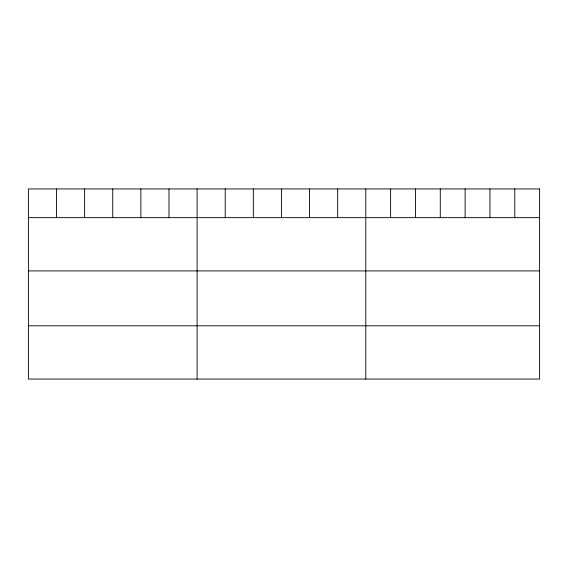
<?xml version="1.0" encoding="UTF-8"?>
<svg xmlns="http://www.w3.org/2000/svg" width="568" height="568" viewBox="0 0 568 568"><rect width="100%" height="100%" fill="white"/><g stroke="black" fill="none" stroke-linecap="round" stroke-linejoin="round"><path stroke-width="0.85" d="M28.4 217.65L539.6 217.65M28.4 270.915L539.6 270.915M28.4 325.791L539.6 325.791M514.771 188.945L514.771 217.65M489.943 188.945L489.943 217.65M465.114 188.945L465.114 217.65M440.278 188.945L440.278 217.65M415.449 188.945L415.449 217.65M390.621 188.945L390.621 217.65M365.792 188.945L365.792 379.055M337.676 188.945L337.676 217.65M309.56 188.945L309.56 217.65M281.444 188.945L281.444 217.65M253.328 188.945L253.328 217.65M225.212 188.945L225.212 217.65M197.096 188.945L197.096 379.055M168.98 188.945L168.98 217.65M140.864 188.945L140.864 217.65M112.748 188.945L112.748 217.65M84.632 188.945L84.632 217.65M56.516 188.945L56.516 217.65M539.6 188.945L28.4 188.945L28.4 379.055L539.6 379.055L539.6 188.945"/></g></svg>
